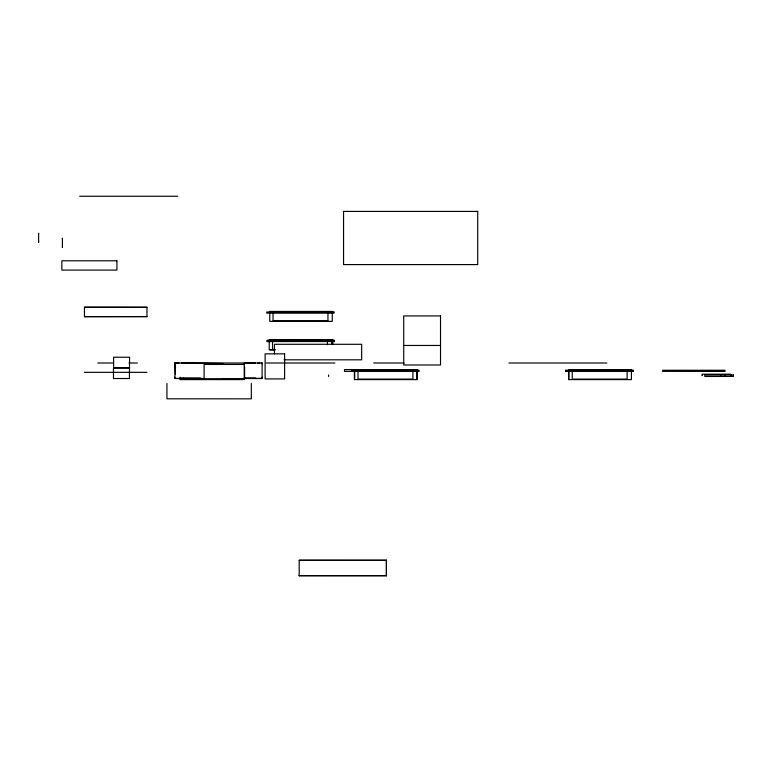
<?xml version="1.0" encoding="UTF-8"?>
<svg xmlns="http://www.w3.org/2000/svg" width="772" height="772" viewBox="0 0 772 772"><rect width="100%" height="100%" fill="white"/><g stroke="black" fill="none" stroke-linecap="round" stroke-linejoin="round"><path stroke-width="1.16" d="M174.877 364.326L175.061 363.004M262.104 377.228L262.094 378.531L244.174 378.531M174.877 363.651L174.926 363.004L262.055 363.004L262.104 363.651M261.93 363.718L261.92 363.004M174.877 363.467L175.234 363.004L174.877 378.415L203.972 378.521M255.349 363.004L244.068 363.226M200.739 378.039L181.43 378.058M255.551 378.058L244.164 378.068M244.048 378.348L262.104 378.415L262.104 363.033L261.245 363.004M79.757 196.252L177.656 196.252M84.457 316.626L84.457 307.246L146.97 307.246L146.97 316.626L84.457 316.626L146.97 316.568M146.97 307.304L84.457 307.246M270.268 339.786L332.78 339.786L332.78 344.177M269.66 340.356L267.257 340.356L267.257 341.533M332.085 340.356L334.488 340.356L334.488 341.533L267.141 341.571L267.141 340.394L333.909 340.394L333.909 341.571M403.727 345.46L440.522 345.46M274.726 349.378L272.526 349.378L272.526 340.114L327.434 340.114L327.434 344.746M270.268 349.716L274.9 349.716M275.015 349.89L269.225 349.89L269.225 339.96L331.748 339.96L331.748 344.351M284.009 359.82L361.672 359.82L361.672 344.293L274.446 344.293L274.446 353.856M179.104 363.004L174.877 363.033L175.389 374.43M97.793 363.004L113.397 363.004M128.992 363.004L137.387 363.004M266.215 363.004L334.845 363.004M373.658 363.004L404.123 363.004M508.902 363.004L606.802 363.004M129.416 367.829L113.474 367.829L113.474 378.512L129.416 378.512L129.571 357.233L113.619 357.233L113.619 367.926L129.571 367.926M368.755 369.605L344.505 369.605L344.505 371.361L354.898 371.361M354.377 369.692L417.237 369.692L417.237 379.612L354.377 379.612L354.377 370.782M357.677 369.836L412.923 369.836L412.923 379.1L358.025 379.1L358.025 369.836M571.869 369.836L627.115 369.836L627.115 379.1L572.216 379.1L572.216 369.836M725.14 370.261L662.627 370.261L662.627 371.361L725.14 371.428M565.567 371.428L633.146 371.428L633.146 370.261L565.567 370.261L565.567 371.428L569.282 371.361L569.282 370.261M351.366 371.428L418.945 371.428L418.945 370.261L351.714 370.261L351.714 371.428M84.457 372.336L146.97 372.336M204.059 378.531L174.887 378.531L174.877 377.228M222.616 378.975L244.589 378.975L244.589 366.951M238.625 379.1L183.717 379.1L183.717 378.174M242.939 379.612L180.079 379.612L180.079 377.373M299.208 560.327L386.405 560.327M299.208 575.632L386.405 575.632M299.179 575.738L386.444 575.748L386.444 560.221L299.179 560.211L299.208 575.748M257.877 363.004L259.556 363.004M223.002 363.487L181.623 363.004M572.216 370.049L568.916 369.692L568.916 379.612M62.407 239.214L62.407 238.316L62.407 247.329L62.397 246.422M38.61 234.244L38.61 233.347L38.61 242.36L38.6 241.462M730.823 375.578L730.823 374.188L702.24 374.227L702.24 375.655L702.317 374.266M725.14 374.333L725.14 375.51M720.826 374.41L720.826 375.424M632.799 370.261L632.799 371.428M630.608 370.261L630.608 371.428M565.905 370.261L565.905 371.428M418.607 370.261L418.607 371.428M416.89 369.692L416.89 379.612M416.417 370.261L416.417 371.428M386.405 560.211L386.405 575.738M355.091 370.261L355.091 371.428M354.724 369.692L354.724 379.612M331.96 340.356L331.96 341.533M331.4 340.394L331.4 341.571M328.592 375.009L328.592 376.475M327.946 312.506L327.946 311.579L273.047 311.579L273.047 312.506M327.946 313.432L327.946 320.843L273.047 320.843L273.047 313.432M270.499 340.394L270.499 341.571M251.315 383.423L251.315 398.834L166.945 398.806L166.945 383.423M180.426 377.373L180.426 379.612M477.704 211.403L343.55 211.403L343.55 264.593L477.704 264.593L477.704 211.403M116.919 260.791L61.856 260.791L61.856 270.084L116.919 270.084L116.919 260.791M332.259 311.434L269.746 311.434L269.746 321.355L332.259 321.355L332.259 311.434M333.977 312.004L266.736 312.004L266.736 313.171L333.977 313.171L333.977 312.004M440.522 315.922L403.727 315.922L403.727 364.992L440.522 364.992L440.522 315.922M284.607 353.856L265.124 353.856L265.124 378.907L284.607 378.907L284.607 353.856M244.222 364.452L204.107 364.452L204.107 379.168L244.222 379.168L244.222 364.452M631.428 369.692L568.568 369.692L568.568 379.612L631.428 379.612L631.428 369.692M733.4 374.98L704.817 375.047L704.817 376.475L733.4 376.447L733.4 375.009"/></g></svg>
